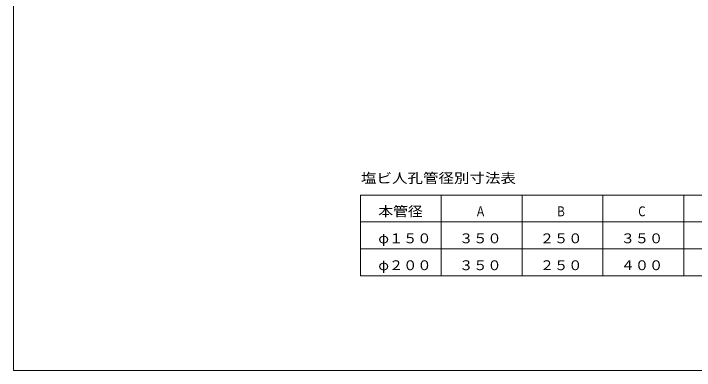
# Model space of a CAD drawing. Units: millimetres on the paper. Extents: x -392 to 404, y -283 to 281.
# Drawn here: x -391.8 to -139, y -282.7 to -150.1 of the extents above; entities that cross this region are included whole.
import ezdxf
from ezdxf.enums import TextEntityAlignment as Align

# ---------------------------------------------------------------- set-up
doc = ezdxf.new("R2010")
doc.units = ezdxf.units.MM
for name, color, linetype, lineweight in [('0-1__0-2__0-1_0', 7, 'Continuous', 18), ('0-2__0-3__0-3_LAYER001', 7, 'Continuous', 18), ('0-4__0-5__1-1_陣へようこそ', 7, 'Continuous', 18)]:
    doc.layers.add(name, color=color, linetype=linetype, lineweight=lineweight)
doc.styles.add('ＭＳ ゴシック', font='')
doc.styles.get('ＭＳ ゴシック').set_extended_font_data('MS Gothic')

msp = doc.modelspace()

# ---------------------------------------------------------------- linework, layer by layer
at = {"layer": '0-1__0-2__0-1_0'}
for p, q in [((-263.008, -217.569), (-263.008, -247.569)), ((-263.008, -217.569), (-53.008, -217.569)), ((-233.008, -217.569), (-233.008, -247.569)), ((-203.008, -217.569), (-203.008, -247.569)), ((-173.008, -217.569), (-173.008, -247.569)), ((-143.008, -217.569), (-143.008, -247.569)), ((-143.008, -217.569), (-143.008, -247.569)), ((-143.008, -217.569), (-143.008, -247.569)), ((-143.008, -217.569), (-143.008, -247.569)), ((-143.008, -217.569), (-143.008, -247.569)), ((-263.008, -227.569), (-53.008, -227.569)), ((-263.008, -237.569), (-53.008, -237.569)), ((-263.008, -247.569), (-53.008, -247.569))]:
    msp.add_line(p, q, dxfattribs=at)
at = {"layer": '0-2__0-3__0-3_LAYER001'}
msp.add_lwpolyline([(-391.757, 281.271), (-391.757, -282.729), (404.243, -282.729), (404.243, 281.271)], close=True, dxfattribs=at)

# ---------------------------------------------------------------- texts
at = {"layer": '0-4__0-5__1-1_陣へようこそ', "style": 'ＭＳ ゴシック'}
for s, width, p in [('塩ビ人孔管径別寸法表', 1.15, (-262.796, -214.198)), ('本管径', 1.1, (-256.383, -226.574)), ('Ａ', 0.8, (-220.406, -226.548)), ('Ｂ', 0.75, (-190.406, -226.548)), ('Ｃ', 0.75, (-160.406, -226.548)), ('φ１５０', 1.05, (-256.383, -236.574)), ('３５０', 1.05, (-226.383, -236.574)), ('２５０', 1.05, (-196.383, -236.574)), ('３５０', 1.05, (-166.383, -236.574)), ('φ２００', 1.05, (-256.383, -246.574)), ('３５０', 1.05, (-226.383, -246.574)), ('２５０', 1.05, (-196.383, -246.574)), ('４００', 1.05, (-166.383, -246.574))]:
    msp.add_text(s, height=3.666, dxfattribs=dict(at, width=width)).set_placement(p, align=Align.BOTTOM_LEFT)

doc.saveas('drawing.dxf')
